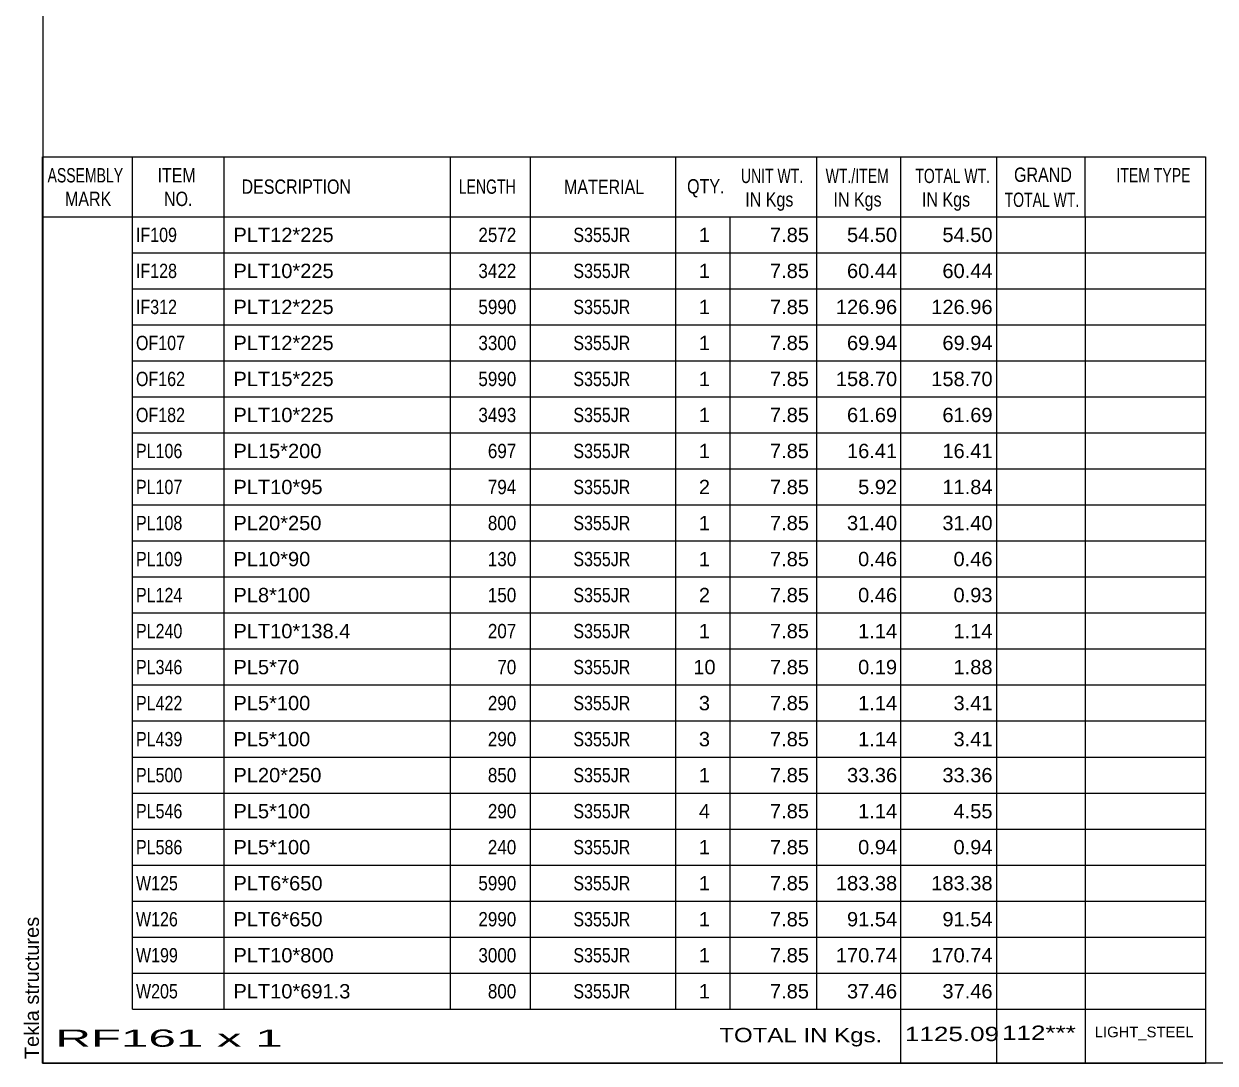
# Model space of a CAD drawing. Header units: millimetres. Extents: x -1023 to -620, y -190 to 87.
# Drawn here: x -1022.8 to -864.1, y -190.3 to -51.8 of the extents above; entities that cross this region are included whole.
import ezdxf

# ---------------------------------------------------------------- set-up
doc = ezdxf.new("R2010")
doc.units = ezdxf.units.MM
doc.styles.add('Arial', font='ARIAL.TTF', dxfattribs={"height": 0.2})

# ---------------------------------------------------------------- blocks, each defined once
blk = doc.blocks.new('Unknown-624476640-1210')
at = {"color": 5, "linetype": 'Continuous'}
for p, q in [((-1020.31, 86.76), (-1020.31, -190.24)), ((-1020.31, -190.24), (-620.31, -190.24))]:
    blk.add_line(p, q, dxfattribs=at)
at = {"color": 174, "linetype": 'Continuous', "style": 'Arial'}
blk.add_text('Tekla structures', height=1.9102, rotation=90, dxfattribs=at).set_placement((-1020.81, -189.74))
blk = doc.blocks.new('CBS_BOM-624476640-7707')
at = {"color": 7, "linetype": 'Continuous'}
for p, q in [((-1020.34, -77.47), (-1020.34, -69.47)), ((-1020.34, -69.47), (-865.42, -69.47)), ((-1008.34, -77.47), (-1008.34, -69.47)), ((-996.15, -77.47), (-996.15, -69.47)), ((-965.99, -77.47), (-965.99, -69.47)), ((-955.31, -77.47), (-955.31, -69.47)), ((-935.99, -77.47), (-935.99, -69.47)), ((-917.19, -77.47), (-917.19, -69.47)), ((-905.98, -77.47), (-905.98, -69.47)), ((-893.19, -77.47), (-893.19, -69.47)), ((-881.44, -77.47), (-881.44, -69.47)), ((-865.42, -69.48), (-865.42, -77.46)), ((-1020.34, -77.47), (-865.42, -77.47)), ((-1020.34, -82.27), (-1020.34, -77.47)), ((-1008.34, -82.27), (-1008.34, -77.47)), ((-996.15, -82.27), (-996.15, -77.47)), ((-965.99, -82.27), (-965.99, -77.47)), ((-955.31, -82.27), (-955.31, -77.47)), ((-935.99, -82.27), (-935.99, -77.47)), ((-928.73, -82.27), (-928.73, -77.47)), ((-917.19, -82.27), (-917.19, -77.47)), ((-905.98, -82.27), (-905.98, -77.47)), ((-893.19, -82.27), (-893.19, -77.47)), ((-881.42, -82.27), (-881.42, -77.47)), ((-865.42, -77.48), (-865.42, -82.27)), ((-1020.34, -87.07), (-1020.34, -82.27)), ((-1008.34, -82.27), (-865.42, -82.27)), ((-1008.34, -87.07), (-1008.34, -82.27)), ((-996.15, -87.07), (-996.15, -82.27)), ((-965.99, -87.07), (-965.99, -82.27)), ((-955.31, -87.07), (-955.31, -82.27)), ((-935.99, -87.07), (-935.99, -82.27)), ((-928.73, -87.07), (-928.73, -82.27)), ((-917.19, -87.07), (-917.19, -82.27)), ((-905.98, -87.07), (-905.98, -82.27)), ((-893.19, -87.07), (-893.19, -82.27)), ((-881.42, -87.07), (-881.42, -82.27)), ((-865.42, -82.28), (-865.42, -87.07)), ((-1020.34, -91.87), (-1020.34, -87.07)), ((-1008.34, -87.07), (-865.42, -87.07)), ((-1008.34, -91.87), (-1008.34, -87.07)), ((-996.15, -91.87), (-996.15, -87.07)), ((-965.99, -91.87), (-965.99, -87.07)), ((-955.31, -91.87), (-955.31, -87.07)), ((-935.99, -91.87), (-935.99, -87.07)), ((-928.73, -91.87), (-928.73, -87.07)), ((-917.19, -91.87), (-917.19, -87.07)), ((-905.98, -91.87), (-905.98, -87.07)), ((-893.19, -91.87), (-893.19, -87.07)), ((-881.42, -91.87), (-881.42, -87.07)), ((-865.42, -87.08), (-865.42, -91.87)), ((-1020.34, -96.67), (-1020.34, -91.87)), ((-1008.34, -91.87), (-865.42, -91.87)), ((-1008.34, -96.67), (-1008.34, -91.87)), ((-996.15, -96.67), (-996.15, -91.87)), ((-965.99, -96.67), (-965.99, -91.87)), ((-955.31, -96.67), (-955.31, -91.87)), ((-935.99, -96.67), (-935.99, -91.87)), ((-928.73, -96.67), (-928.73, -91.87)), ((-917.19, -96.67), (-917.19, -91.87)), ((-905.98, -96.67), (-905.98, -91.87)), ((-893.19, -96.67), (-893.19, -91.87)), ((-881.42, -96.67), (-881.42, -91.87)), ((-865.42, -91.88), (-865.42, -96.67)), ((-1020.34, -101.47), (-1020.34, -96.67)), ((-1008.34, -96.67), (-865.42, -96.67)), ((-1008.34, -101.47), (-1008.34, -96.67)), ((-996.15, -101.47), (-996.15, -96.67)), ((-965.99, -101.47), (-965.99, -96.67)), ((-955.31, -101.47), (-955.31, -96.67)), ((-935.99, -101.47), (-935.99, -96.67)), ((-928.73, -101.47), (-928.73, -96.67)), ((-917.19, -101.47), (-917.19, -96.67)), ((-905.98, -101.47), (-905.98, -96.67)), ((-893.19, -101.47), (-893.19, -96.67)), ((-881.42, -101.47), (-881.42, -96.67)), ((-865.42, -96.68), (-865.42, -101.47)), ((-1020.34, -106.27), (-1020.34, -101.47)), ((-1008.34, -101.47), (-865.42, -101.47)), ((-1008.34, -106.27), (-1008.34, -101.47)), ((-996.15, -106.27), (-996.15, -101.47)), ((-965.99, -106.27), (-965.99, -101.47)), ((-955.31, -106.27), (-955.31, -101.47)), ((-935.99, -106.27), (-935.99, -101.47)), ((-928.73, -106.27), (-928.73, -101.47)), ((-917.19, -106.27), (-917.19, -101.47)), ((-905.98, -106.27), (-905.98, -101.47)), ((-893.19, -106.27), (-893.19, -101.47)), ((-881.42, -106.27), (-881.42, -101.47)), ((-865.42, -101.48), (-865.42, -106.27)), ((-1020.34, -111.07), (-1020.34, -106.27)), ((-1008.34, -106.27), (-865.42, -106.27)), ((-1008.34, -111.07), (-1008.34, -106.27)), ((-996.15, -111.07), (-996.15, -106.27)), ((-965.99, -111.07), (-965.99, -106.27)), ((-955.31, -111.07), (-955.31, -106.27)), ((-935.99, -111.07), (-935.99, -106.27)), ((-928.73, -111.07), (-928.73, -106.27)), ((-917.19, -111.07), (-917.19, -106.27)), ((-905.98, -111.07), (-905.98, -106.27)), ((-893.19, -111.07), (-893.19, -106.27)), ((-881.42, -111.07), (-881.42, -106.27)), ((-865.42, -106.28), (-865.42, -111.07)), ((-1020.34, -115.87), (-1020.34, -111.07)), ((-1008.34, -111.07), (-865.42, -111.07)), ((-1008.34, -115.87), (-1008.34, -111.07)), ((-996.15, -115.87), (-996.15, -111.07)), ((-965.99, -115.87), (-965.99, -111.07)), ((-955.31, -115.87), (-955.31, -111.07)), ((-935.99, -115.87), (-935.99, -111.07)), ((-928.73, -115.87), (-928.73, -111.07)), ((-917.19, -115.87), (-917.19, -111.07)), ((-905.98, -115.87), (-905.98, -111.07)), ((-893.19, -115.87), (-893.19, -111.07)), ((-881.42, -115.87), (-881.42, -111.07)), ((-865.42, -111.08), (-865.42, -115.87)), ((-1020.34, -120.67), (-1020.34, -115.87)), ((-1008.34, -115.87), (-865.42, -115.87)), ((-1008.34, -120.67), (-1008.34, -115.87)), ((-996.15, -120.67), (-996.15, -115.87)), ((-965.99, -120.67), (-965.99, -115.87)), ((-955.31, -120.67), (-955.31, -115.87)), ((-935.99, -120.67), (-935.99, -115.87)), ((-928.73, -120.67), (-928.73, -115.87)), ((-917.19, -120.67), (-917.19, -115.87)), ((-905.98, -120.67), (-905.98, -115.87)), ((-893.19, -120.67), (-893.19, -115.87)), ((-881.42, -120.67), (-881.42, -115.87)), ((-865.42, -115.88), (-865.42, -120.67)), ((-1020.34, -125.47), (-1020.34, -120.67)), ((-1008.34, -120.67), (-865.42, -120.67)), ((-1008.34, -125.47), (-1008.34, -120.67)), ((-996.15, -125.47), (-996.15, -120.67)), ((-965.99, -125.47), (-965.99, -120.67)), ((-955.31, -125.47), (-955.31, -120.67)), ((-935.99, -125.47), (-935.99, -120.67)), ((-928.73, -125.47), (-928.73, -120.67)), ((-917.19, -125.47), (-917.19, -120.67)), ((-905.98, -125.47), (-905.98, -120.67)), ((-893.19, -125.47), (-893.19, -120.67)), ((-881.42, -125.47), (-881.42, -120.67)), ((-865.42, -120.68), (-865.42, -125.47)), ((-1020.34, -130.27), (-1020.34, -125.47)), ((-1008.34, -125.47), (-865.42, -125.47)), ((-1008.34, -130.27), (-1008.34, -125.47)), ((-996.15, -130.27), (-996.15, -125.47)), ((-965.99, -130.27), (-965.99, -125.47)), ((-955.31, -130.27), (-955.31, -125.47)), ((-935.99, -130.27), (-935.99, -125.47)), ((-928.73, -130.27), (-928.73, -125.47)), ((-917.19, -130.27), (-917.19, -125.47)), ((-905.98, -130.27), (-905.98, -125.47)), ((-893.19, -130.27), (-893.19, -125.47)), ((-881.42, -130.27), (-881.42, -125.47)), ((-865.42, -125.48), (-865.42, -130.27)), ((-1020.34, -135.07), (-1020.34, -130.27)), ((-1008.34, -130.27), (-865.42, -130.27)), ((-1008.34, -135.07), (-1008.34, -130.27)), ((-996.15, -135.07), (-996.15, -130.27)), ((-965.99, -135.07), (-965.99, -130.27)), ((-955.31, -135.07), (-955.31, -130.27)), ((-935.99, -135.07), (-935.99, -130.27)), ((-928.73, -135.07), (-928.73, -130.27)), ((-917.19, -135.07), (-917.19, -130.27)), ((-905.98, -135.07), (-905.98, -130.27)), ((-893.19, -135.07), (-893.19, -130.27)), ((-881.42, -135.07), (-881.42, -130.27)), ((-865.42, -130.28), (-865.42, -135.07)), ((-1020.34, -139.87), (-1020.34, -135.07)), ((-1008.34, -135.07), (-865.42, -135.07)), ((-1008.34, -139.87), (-1008.34, -135.07)), ((-996.15, -139.87), (-996.15, -135.07)), ((-965.99, -139.87), (-965.99, -135.07)), ((-955.31, -139.87), (-955.31, -135.07)), ((-935.99, -139.87), (-935.99, -135.07)), ((-928.73, -139.87), (-928.73, -135.07)), ((-917.19, -139.87), (-917.19, -135.07)), ((-905.98, -139.87), (-905.98, -135.07)), ((-893.19, -139.87), (-893.19, -135.07)), ((-881.42, -139.87), (-881.42, -135.07)), ((-865.42, -135.08), (-865.42, -139.87)), ((-1020.34, -144.67), (-1020.34, -139.87)), ((-1008.34, -139.87), (-865.42, -139.87)), ((-1008.34, -144.67), (-1008.34, -139.87)), ((-996.15, -144.67), (-996.15, -139.87)), ((-965.99, -144.67), (-965.99, -139.87)), ((-955.31, -144.67), (-955.31, -139.87)), ((-935.99, -144.67), (-935.99, -139.87)), ((-928.73, -144.67), (-928.73, -139.87)), ((-917.19, -144.67), (-917.19, -139.87)), ((-905.98, -144.67), (-905.98, -139.87)), ((-893.19, -144.67), (-893.19, -139.87)), ((-881.42, -144.67), (-881.42, -139.87)), ((-865.42, -139.88), (-865.42, -144.67)), ((-1020.34, -149.47), (-1020.34, -144.67)), ((-1008.34, -144.67), (-865.42, -144.67)), ((-1008.34, -149.47), (-1008.34, -144.67)), ((-996.15, -149.47), (-996.15, -144.67)), ((-965.99, -149.47), (-965.99, -144.67)), ((-955.31, -149.47), (-955.31, -144.67)), ((-935.99, -149.47), (-935.99, -144.67)), ((-928.73, -149.47), (-928.73, -144.67)), ((-917.19, -149.47), (-917.19, -144.67)), ((-905.98, -149.47), (-905.98, -144.67)), ((-893.19, -149.47), (-893.19, -144.67)), ((-881.42, -149.47), (-881.42, -144.67)), ((-865.42, -144.68), (-865.42, -149.47)), ((-1020.34, -154.27), (-1020.34, -149.47)), ((-1008.34, -149.47), (-865.42, -149.47)), ((-1008.34, -154.27), (-1008.34, -149.47)), ((-996.15, -154.27), (-996.15, -149.47)), ((-965.99, -154.27), (-965.99, -149.47)), ((-955.31, -154.27), (-955.31, -149.47)), ((-935.99, -154.27), (-935.99, -149.47)), ((-928.73, -154.27), (-928.73, -149.47)), ((-917.19, -154.27), (-917.19, -149.47)), ((-905.98, -154.27), (-905.98, -149.47)), ((-893.19, -154.27), (-893.19, -149.47)), ((-881.42, -154.27), (-881.42, -149.47)), ((-865.42, -149.48), (-865.42, -154.27)), ((-1020.34, -159.07), (-1020.34, -154.27)), ((-1008.34, -154.27), (-865.42, -154.27)), ((-1008.34, -159.07), (-1008.34, -154.27)), ((-996.15, -159.07), (-996.15, -154.27)), ((-965.99, -159.07), (-965.99, -154.27)), ((-955.31, -159.07), (-955.31, -154.27)), ((-935.99, -159.07), (-935.99, -154.27)), ((-928.73, -159.07), (-928.73, -154.27)), ((-917.19, -159.07), (-917.19, -154.27)), ((-905.98, -159.07), (-905.98, -154.27)), ((-893.19, -159.07), (-893.19, -154.27)), ((-881.42, -159.07), (-881.42, -154.27)), ((-865.42, -154.28), (-865.42, -159.07)), ((-1020.34, -163.87), (-1020.34, -159.07)), ((-1008.34, -159.07), (-865.42, -159.07)), ((-1008.34, -163.87), (-1008.34, -159.07)), ((-996.15, -163.87), (-996.15, -159.07)), ((-965.99, -163.87), (-965.99, -159.07)), ((-955.31, -163.87), (-955.31, -159.07)), ((-935.99, -163.87), (-935.99, -159.07)), ((-928.73, -163.87), (-928.73, -159.07)), ((-917.19, -163.87), (-917.19, -159.07)), ((-905.98, -163.87), (-905.98, -159.07)), ((-893.19, -163.87), (-893.19, -159.07)), ((-881.42, -163.87), (-881.42, -159.07)), ((-865.42, -159.08), (-865.42, -163.87)), ((-1020.34, -168.67), (-1020.34, -163.87)), ((-1008.34, -163.87), (-865.42, -163.87)), ((-1008.34, -168.67), (-1008.34, -163.87)), ((-996.15, -168.67), (-996.15, -163.87)), ((-965.99, -168.67), (-965.99, -163.87)), ((-955.31, -168.67), (-955.31, -163.87)), ((-935.99, -168.67), (-935.99, -163.87)), ((-928.73, -168.67), (-928.73, -163.87)), ((-917.19, -168.67), (-917.19, -163.87)), ((-905.98, -168.67), (-905.98, -163.87)), ((-893.19, -168.67), (-893.19, -163.87)), ((-881.42, -168.67), (-881.42, -163.87)), ((-865.42, -163.88), (-865.42, -168.67)), ((-1020.34, -173.47), (-1020.34, -168.67)), ((-1008.34, -168.67), (-865.42, -168.67)), ((-1008.34, -173.47), (-1008.34, -168.67)), ((-996.15, -173.47), (-996.15, -168.67)), ((-965.99, -173.47), (-965.99, -168.67)), ((-955.31, -173.47), (-955.31, -168.67)), ((-935.99, -173.47), (-935.99, -168.67)), ((-928.73, -173.47), (-928.73, -168.67)), ((-917.19, -173.47), (-917.19, -168.67)), ((-905.98, -173.47), (-905.98, -168.67)), ((-893.19, -173.47), (-893.19, -168.67)), ((-881.42, -173.47), (-881.42, -168.67)), ((-865.42, -168.68), (-865.42, -173.47)), ((-1020.34, -178.27), (-1020.34, -173.47)), ((-1008.34, -173.47), (-865.42, -173.47)), ((-1008.34, -178.27), (-1008.34, -173.47)), ((-996.15, -178.27), (-996.15, -173.47)), ((-965.99, -178.27), (-965.99, -173.47)), ((-955.31, -178.27), (-955.31, -173.47)), ((-935.99, -178.27), (-935.99, -173.47)), ((-928.73, -178.27), (-928.73, -173.47)), ((-917.19, -178.27), (-917.19, -173.47)), ((-905.98, -178.27), (-905.98, -173.47)), ((-893.19, -178.27), (-893.19, -173.47)), ((-881.42, -178.27), (-881.42, -173.47)), ((-865.42, -173.48), (-865.42, -178.27)), ((-1020.34, -183.07), (-1020.34, -178.27)), ((-1008.34, -178.27), (-865.42, -178.27)), ((-1008.34, -183.07), (-1008.34, -178.27)), ((-996.15, -183.07), (-996.15, -178.27)), ((-965.99, -183.07), (-965.99, -178.27)), ((-955.31, -183.07), (-955.31, -178.27)), ((-935.99, -183.07), (-935.99, -178.27)), ((-928.73, -183.07), (-928.73, -178.27)), ((-917.19, -183.07), (-917.19, -178.27)), ((-905.98, -183.07), (-905.98, -178.27)), ((-893.19, -183.07), (-893.19, -178.27)), ((-881.42, -183.07), (-881.42, -178.27)), ((-865.42, -178.28), (-865.42, -183.07)), ((-1020.34, -190.27), (-1020.34, -183.09)), ((-1008.34, -183.07), (-865.42, -183.07)), ((-905.98, -190.27), (-905.98, -183.09)), ((-893.19, -190.27), (-893.19, -183.09)), ((-881.38, -190.27), (-881.38, -183.09)), ((-865.42, -183.07), (-865.42, -190.27)), ((-1020.34, -190.27), (-865.42, -190.27))]:
    blk.add_line(p, q, dxfattribs=at)
at = {"color": 3, "linetype": 'Continuous', "style": 'Arial'}
for s, height, width, p in [('ASSEMBLY', 1.91, 0.7, (-1019.66, -72.9)), ('ITEM', 1.91, 0.8, (-1005.01, -72.9)), ('UNIT WT.', 1.91, 0.7, (-927.3, -72.98)), ('WT./ITEM', 1.91, 0.7, (-916.01, -72.98)), ('TOTAL WT.', 1.91, 0.7, (-904.07, -72.98)), ('GRAND', 1.91, 0.8, (-890.92, -72.82)), ('ITEM TYPE', 1.91, 0.7, (-877.28, -72.89)), ('DESCRIPTION', 1.9102, 0.8, (-993.82, -74.41)), ('LENGTH', 1.91, 0.7, (-964.88, -74.41)), ('MATERIAL', 1.91, 0.8, (-950.86, -74.45)), ('QTY.', 1.91, 0.8, (-934.47, -74.37)), ('MARK', 1.91, 0.8, (-1017.34, -76.04)), ('NO.', 1.91, 0.8, (-1004.15, -76.04)), ('IN Kgs', 1.91, 0.8, (-926.72, -76.11)), ('IN Kgs', 1.91, 0.8, (-914.97, -76.11)), ('IN Kgs', 1.91, 0.8, (-903.18, -76.11)), ('TOTAL WT.', 1.91, 0.7, (-892.18, -76.16))]:
    blk.add_text(s, height=height, dxfattribs=dict(at, width=width)).set_placement(p)
at = {"color": 7, "linetype": 'Continuous', "style": 'Arial'}
for s, width, p in [('IF109', 0.8, (-1007.88, -80.84)), ('2572', 0.85, (-962.27, -80.84)), ('S355JR', 0.8, (-949.62, -80.84)), ('IF128', 0.8, (-1007.88, -85.64)), ('3422', 0.85, (-962.27, -85.64)), ('S355JR', 0.8, (-949.62, -85.64)), ('IF312', 0.8, (-1007.88, -90.44)), ('5990', 0.85, (-962.27, -90.44)), ('S355JR', 0.8, (-949.62, -90.44)), ('OF107', 0.8, (-1007.88, -95.24)), ('3300', 0.85, (-962.27, -95.24)), ('S355JR', 0.8, (-949.62, -95.24)), ('OF162', 0.8, (-1007.88, -100.04)), ('5990', 0.85, (-962.27, -100.04)), ('S355JR', 0.8, (-949.62, -100.04)), ('OF182', 0.8, (-1007.88, -104.84)), ('3493', 0.85, (-962.27, -104.84)), ('S355JR', 0.8, (-949.62, -104.84)), ('PL106', 0.8, (-1007.88, -109.64)), ('697', 0.85, (-961.01, -109.64)), ('S355JR', 0.8, (-949.62, -109.64)), ('PL107', 0.8, (-1007.88, -114.44)), ('794', 0.85, (-961.01, -114.44)), ('S355JR', 0.8, (-949.62, -114.44)), ('PL108', 0.8, (-1007.88, -119.24)), ('800', 0.85, (-961.01, -119.24)), ('S355JR', 0.8, (-949.62, -119.24)), ('PL109', 0.8, (-1007.88, -124.04)), ('130', 0.85, (-961.01, -124.04)), ('S355JR', 0.8, (-949.62, -124.04)), ('PL124', 0.8, (-1007.88, -128.84)), ('150', 0.85, (-961.01, -128.84)), ('S355JR', 0.8, (-949.62, -128.84)), ('PL240', 0.8, (-1007.88, -133.64)), ('207', 0.85, (-961.01, -133.64)), ('S355JR', 0.8, (-949.62, -133.64)), ('PL346', 0.8, (-1007.88, -138.44)), ('70', 0.85, (-959.75, -138.44)), ('S355JR', 0.8, (-949.62, -138.44)), ('PL422', 0.8, (-1007.88, -143.24)), ('290', 0.85, (-961.01, -143.24)), ('S355JR', 0.8, (-949.62, -143.24)), ('PL439', 0.8, (-1007.88, -148.04)), ('290', 0.85, (-961.01, -148.04)), ('S355JR', 0.8, (-949.62, -148.04)), ('PL500', 0.8, (-1007.88, -152.84)), ('850', 0.85, (-961.01, -152.84)), ('S355JR', 0.8, (-949.62, -152.84)), ('PL546', 0.8, (-1007.88, -157.64)), ('290', 0.85, (-961.01, -157.64)), ('S355JR', 0.8, (-949.62, -157.64)), ('PL586', 0.8, (-1007.88, -162.44)), ('240', 0.85, (-961.01, -162.44)), ('S355JR', 0.8, (-949.62, -162.44)), ('W125', 0.8, (-1007.88, -167.24)), ('5990', 0.85, (-962.27, -167.24)), ('S355JR', 0.8, (-949.62, -167.24)), ('W126', 0.8, (-1007.88, -172.04)), ('2990', 0.85, (-962.27, -172.04)), ('S355JR', 0.8, (-949.62, -172.04)), ('W199', 0.8, (-1007.88, -176.84)), ('3000', 0.85, (-962.27, -176.84)), ('S355JR', 0.8, (-949.62, -176.84)), ('W205', 0.8, (-1007.88, -181.64)), ('800', 0.85, (-961.01, -181.64)), ('S355JR', 0.8, (-949.62, -181.64))]:
    blk.add_text(s, height=1.91, dxfattribs=dict(at, width=width)).set_placement(p)
for s, height, p in [('PLT12*225', 1.91, (-994.9, -80.84)), ('1', 1.91, (-932.9, -80.84)), ('7.85', 1.91, (-923.43, -80.84)), ('54.50', 1.91, (-913.17, -80.84)), ('54.50', 1.91, (-900.46, -80.84)), ('PLT10*225', 1.91, (-994.9, -85.64)), ('1', 1.91, (-932.9, -85.64)), ('7.85', 1.91, (-923.43, -85.64)), ('60.44', 1.91, (-913.17, -85.64)), ('60.44', 1.91, (-900.46, -85.64)), ('PLT12*225', 1.91, (-994.9, -90.44)), ('1', 1.91, (-932.9, -90.44)), ('7.85', 1.91, (-923.43, -90.44)), ('126.96', 1.91, (-914.65, -90.44)), ('126.96', 1.91, (-901.94, -90.44)), ('PLT12*225', 1.91, (-994.9, -95.24)), ('1', 1.91, (-932.9, -95.24)), ('7.85', 1.91, (-923.43, -95.24)), ('69.94', 1.91, (-913.17, -95.24)), ('69.94', 1.91, (-900.46, -95.24)), ('PLT15*225', 1.91, (-994.9, -100.04)), ('1', 1.91, (-932.9, -100.04)), ('7.85', 1.91, (-923.43, -100.04)), ('158.70', 1.91, (-914.65, -100.04)), ('158.70', 1.91, (-901.94, -100.04)), ('PLT10*225', 1.91, (-994.9, -104.84)), ('1', 1.91, (-932.9, -104.84)), ('7.85', 1.91, (-923.43, -104.84)), ('61.69', 1.91, (-913.17, -104.84)), ('61.69', 1.91, (-900.46, -104.84)), ('PL15*200', 1.91, (-994.9, -109.64)), ('1', 1.91, (-932.9, -109.64)), ('7.85', 1.91, (-923.43, -109.64)), ('16.41', 1.91, (-913.17, -109.64)), ('16.41', 1.91, (-900.46, -109.64)), ('PLT10*95', 1.91, (-994.9, -114.44)), ('2', 1.91, (-932.9, -114.44)), ('7.85', 1.91, (-923.43, -114.44)), ('5.92', 1.91, (-911.69, -114.44)), ('11.84', 1.91, (-900.46, -114.44)), ('PL20*250', 1.91, (-994.9, -119.24)), ('1', 1.91, (-932.9, -119.24)), ('7.85', 1.91, (-923.43, -119.24)), ('31.40', 1.91, (-913.17, -119.24)), ('31.40', 1.91, (-900.46, -119.24)), ('PL10*90', 1.91, (-994.9, -124.04)), ('1', 1.91, (-932.9, -124.04)), ('7.85', 1.91, (-923.43, -124.04)), ('0.46', 1.91, (-911.69, -124.04)), ('0.46', 1.91, (-898.98, -124.04)), ('PL8*100', 1.91, (-994.9, -128.84)), ('2', 1.91, (-932.9, -128.84)), ('7.85', 1.91, (-923.43, -128.84)), ('0.46', 1.91, (-911.69, -128.84)), ('0.93', 1.91, (-898.98, -128.84)), ('PLT10*138.4', 1.9102, (-994.9, -133.64)), ('7.85', 1.91, (-923.43, -133.64)), ('1', 1.91, (-932.9, -133.64)), ('1.14', 1.91, (-911.69, -133.64)), ('1.14', 1.91, (-898.98, -133.64)), ('PL5*70', 1.91, (-994.9, -138.44)), ('10', 1.91, (-933.64, -138.44)), ('7.85', 1.91, (-923.43, -138.44)), ('0.19', 1.91, (-911.69, -138.44)), ('1.88', 1.91, (-898.98, -138.44)), ('PL5*100', 1.91, (-994.9, -143.24)), ('3', 1.91, (-932.9, -143.24)), ('7.85', 1.91, (-923.43, -143.24)), ('1.14', 1.91, (-911.69, -143.24)), ('3.41', 1.91, (-898.98, -143.24)), ('PL5*100', 1.91, (-994.9, -148.04)), ('3', 1.91, (-932.9, -148.04)), ('7.85', 1.91, (-923.43, -148.04)), ('1.14', 1.91, (-911.69, -148.04)), ('3.41', 1.91, (-898.98, -148.04)), ('PL20*250', 1.91, (-994.9, -152.84)), ('1', 1.91, (-932.9, -152.84)), ('7.85', 1.91, (-923.43, -152.84)), ('33.36', 1.91, (-913.17, -152.84)), ('33.36', 1.91, (-900.46, -152.84)), ('PL5*100', 1.91, (-994.9, -157.64)), ('4', 1.91, (-932.9, -157.64)), ('7.85', 1.91, (-923.43, -157.64)), ('1.14', 1.91, (-911.69, -157.64)), ('4.55', 1.91, (-898.98, -157.64)), ('PL5*100', 1.91, (-994.9, -162.44)), ('1', 1.91, (-932.9, -162.44)), ('7.85', 1.91, (-923.43, -162.44)), ('0.94', 1.91, (-911.69, -162.44)), ('0.94', 1.91, (-898.98, -162.44)), ('PLT6*650', 1.91, (-994.9, -167.24)), ('1', 1.91, (-932.9, -167.24)), ('7.85', 1.91, (-923.43, -167.24)), ('183.38', 1.91, (-914.65, -167.24)), ('183.38', 1.91, (-901.94, -167.24)), ('PLT6*650', 1.91, (-994.9, -172.04)), ('1', 1.91, (-932.9, -172.04)), ('7.85', 1.91, (-923.43, -172.04)), ('91.54', 1.91, (-913.17, -172.04)), ('91.54', 1.91, (-900.46, -172.04)), ('PLT10*800', 1.91, (-994.9, -176.84)), ('1', 1.91, (-932.9, -176.84)), ('7.85', 1.91, (-923.43, -176.84)), ('170.74', 1.91, (-914.65, -176.84)), ('170.74', 1.91, (-901.94, -176.84)), ('PLT10*691.3', 1.9102, (-994.9, -181.64)), ('1', 1.91, (-932.9, -181.64)), ('7.85', 1.91, (-923.43, -181.64)), ('37.46', 1.91, (-913.17, -181.64)), ('37.46', 1.91, (-900.46, -181.64))]:
    blk.add_text(s, height=height, dxfattribs=at).set_placement(p)
at = {"color": 6, "linetype": 'Continuous', "style": 'Arial'}
for s, height, width, p in [('TOTAL IN Kgs.', 1.9102, 1.2, (-930.18, -187.48)), ('1125.09', 1.91, 1.3, (-905.45, -187.33)), ('112***', 1.91, 1.3, (-892.52, -187.17)), ('RF161 x 1', 2.292, 2.05, (-1018.62, -188.08))]:
    blk.add_text(s, height=height, dxfattribs=dict(at, width=width)).set_placement(p)
blk.add_text('LIGHT_STEEL', height=1.4135, dxfattribs=at).set_placement((-880.17, -186.82))

msp = doc.modelspace()

# ---------------------------------------------------------------- block references
for name in ['Unknown-624476640-1210', 'CBS_BOM-624476640-7707']:
    msp.add_blockref(name, (0, 0))

doc.saveas('drawing.dxf')
